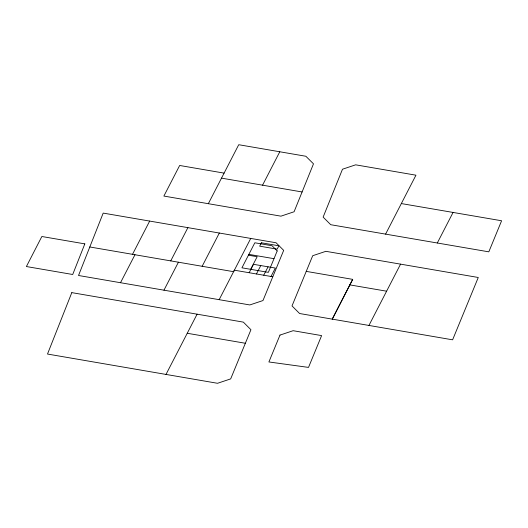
<?xml version="1.0" encoding="UTF-8"?>
<svg xmlns="http://www.w3.org/2000/svg" width="528" height="528" viewBox="0 0 528 528"><rect width="100%" height="100%" fill="white"/><g stroke="black" fill="none" stroke-linecap="round" stroke-linejoin="round"><path stroke-width="0.79" d="M224.096 173.118L179.665 165.475L163.878 196.066L280.955 216.163L294.083 211.761L313.487 163.838L305.857 156.255L238.735 144.712L208.336 203.696M272.791 276.771L283.681 250.364L276.078 242.774L103.191 213.101L78.527 275.497L249.817 304.946L262.97 300.557L272.791 276.771L234.373 270.197L219.16 299.673M306.24 271.379L292.017 305.917L299.6 313.52L452.608 339.827L478.262 277.484L325.862 251.321L312.708 255.71L306.24 271.379L352.697 279.365L332.264 319.123L352.697 279.365M132.521 254.318L149.668 221.074M170.749 260.885L187.895 227.634M262.561 185.176L279.781 151.774M166.003 374.425L197.096 314.173M250.741 238.418L233.6 271.689L89.8 246.979M250.675 269.32L257.169 256.707L248.431 255.209M249.17 272.719L253.499 264.31L275.345 268.066L271.016 276.467M256.45 273.973L260.779 265.564M263.729 275.22L268.066 266.812M385.592 234.122L415.952 175.19L355.641 164.828L342.494 169.224L323.129 217.12L330.739 224.71L488.816 251.843L501.6 220.763L401.346 203.57M368.94 325.439L400.567 264.132M437.309 242.992L453.064 212.434M120.509 282.711L134.97 254.74M163.957 290.182L178.418 262.205M202.158 266.29L219.331 233.033M221.516 178.134L302.095 191.968M248.866 254.364L274.006 258.68M349.84 284.889L386.602 291.199M187.242 333.267L245.368 343.266M84.823 243.877L72.706 274.494L26.4 266.541L41.851 236.504L84.823 243.877M71.801 292.631L47.5 354.044L217.523 383.288L230.677 378.893L250.939 329.729L243.349 322.126L71.801 292.631M277.207 250.912L268.363 272.356L241.936 267.821L254.833 242.781L272.026 245.738L277.207 250.912M279.985 335.089L268.897 361.964L308.51 367.402L321.611 335.603L293.139 330.7L279.985 335.089M261.413 242.794L259.684 246.16L277.16 249.157L278.89 245.797L261.413 242.794"/></g></svg>
